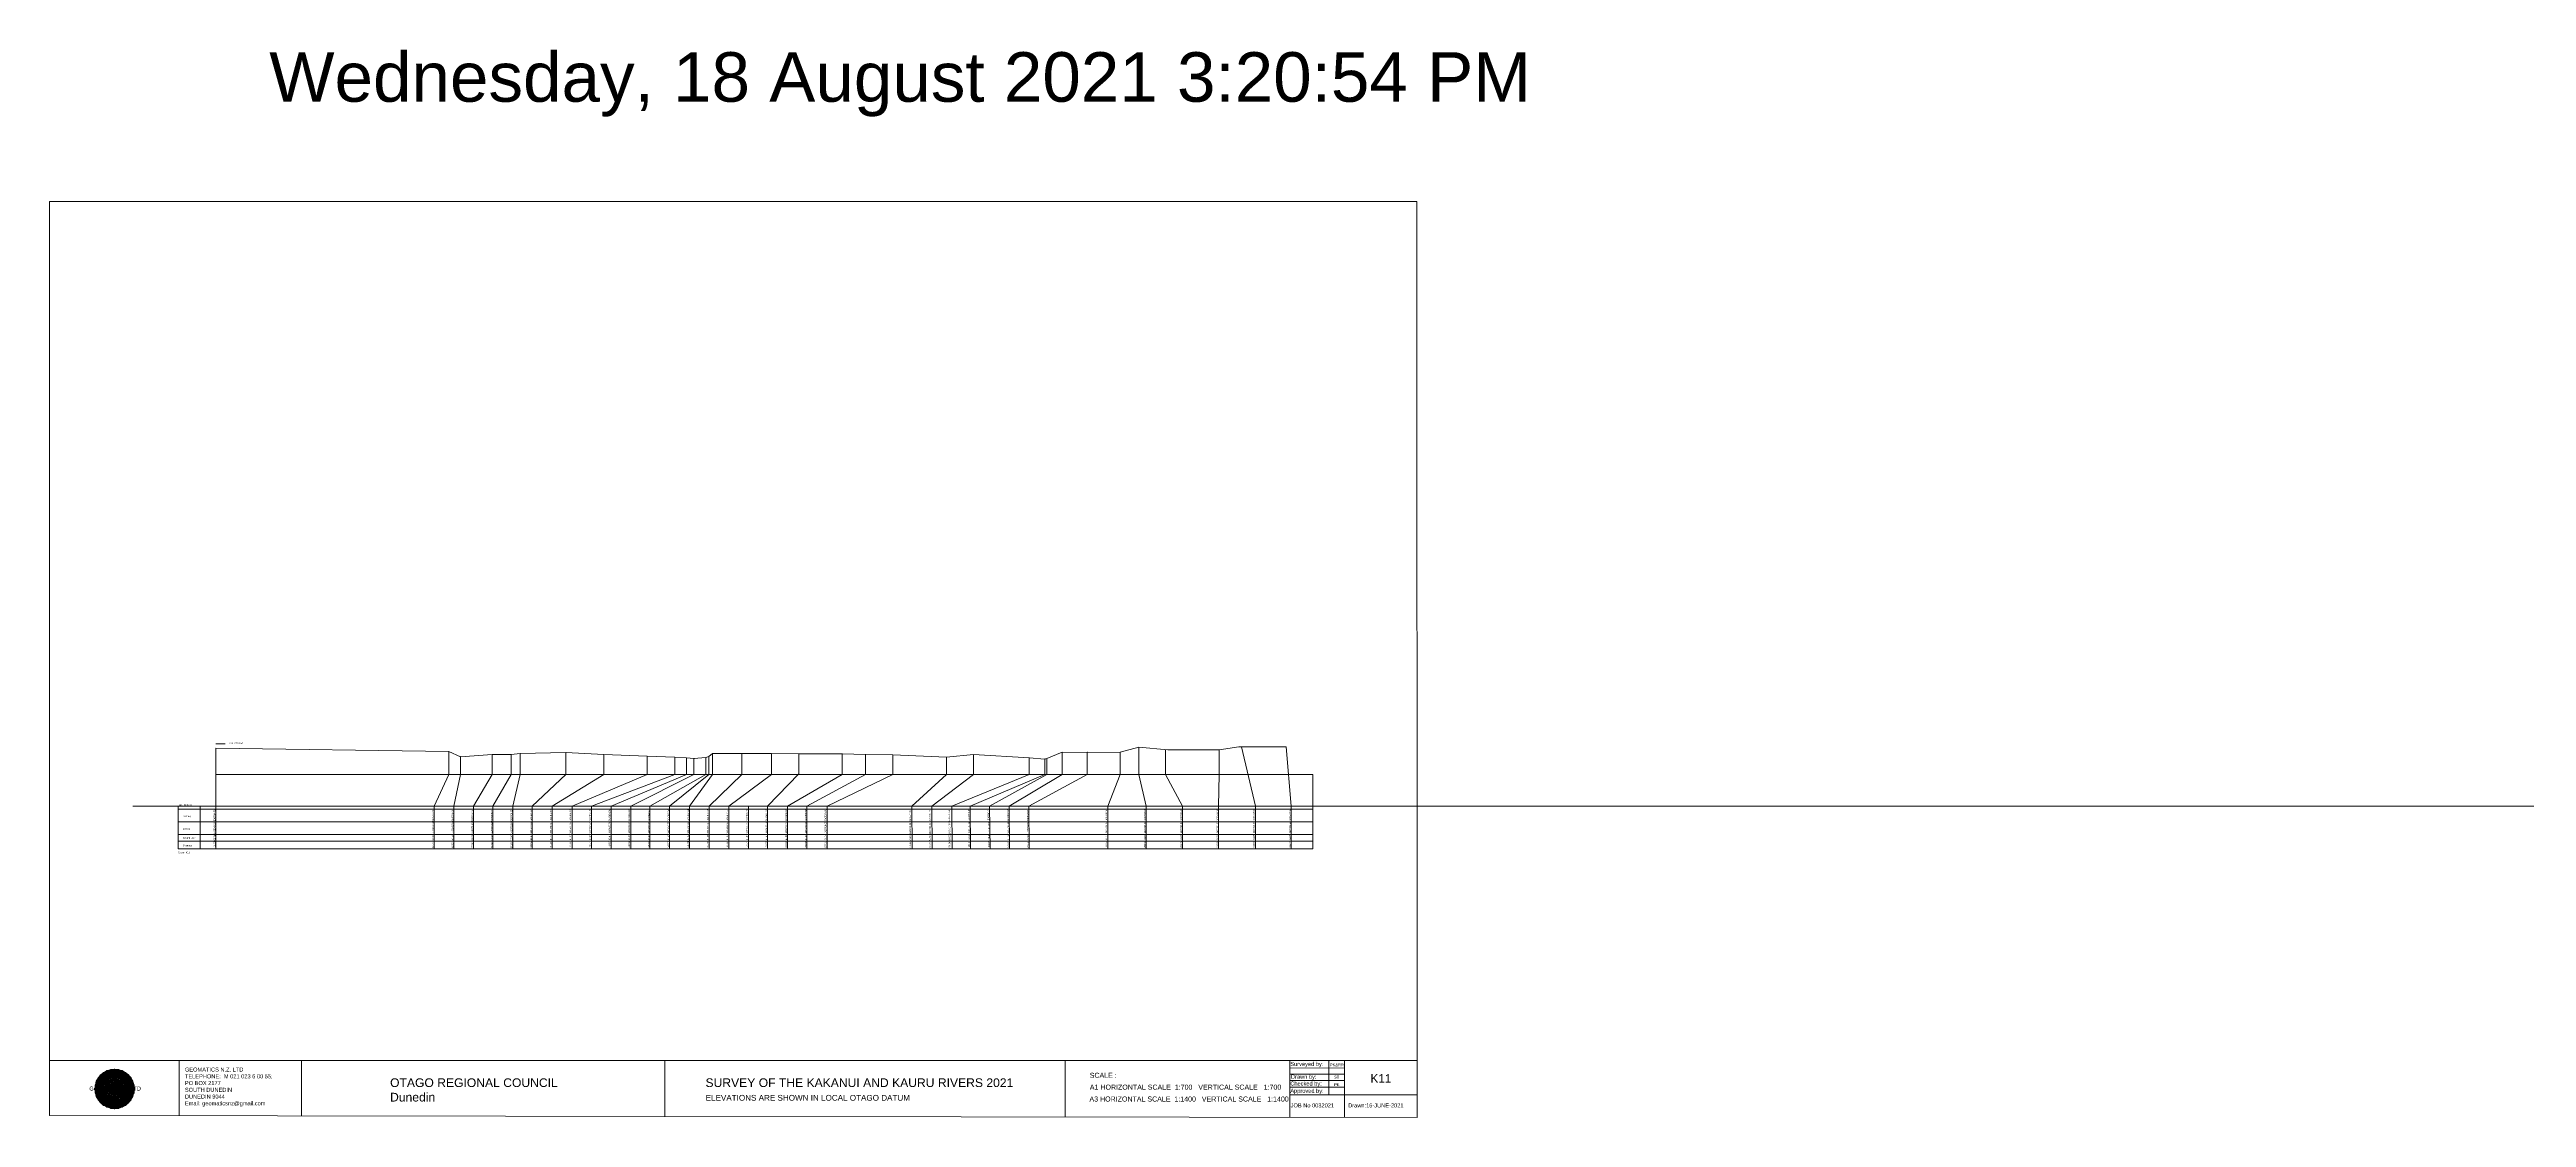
# Model space of a CAD drawing. Header units: millimetres. Extents: x -13804604 to 13046302109, y -19137686871 to 1424964600.
# Drawn here: x -4774538 to -3974458, y 44510 to 389326 of the extents above; entities that cross this region are included whole.
import ezdxf

# ---------------------------------------------------------------- set-up
doc = ezdxf.new("R2010")
doc.units = ezdxf.units.MM
doc.header["$PDMODE"] = 35
doc.header["$PDSIZE"] = 20
doc.layers.get('0').update_dxf_attribs({"lineweight": 0})
doc.layers.add('Datum revision K8-21', color=7, linetype='Continuous', lineweight=0)
doc.layers.add('geo', color=7, linetype='Continuous', lineweight=0)
doc.styles.get("Standard").update_dxf_attribs({"font": 'arial.ttf'})

# ---------------------------------------------------------------- blocks, each defined once
blk = doc.blocks.new('Geomatics_Circle_SPT')
at = {"layer": 'geo', "color": 2, "linetype": 'Continuous', "lineweight": 0}
for p, q in [((0, 25.2), (-25.2, 0)), ((-24.7, 4.9), (-4.9, 24.7)), ((-24.7, -4.9), (4.9, 24.7)), ((4.9, -24.7), (-24.7, 4.9)), ((-24.7, 0), (0, -24.7)), ((-9.7, 23.3), (-23.3, 9.6)), ((9.7, 23.3), (-23.3, -9.7)), ((-23.3, 9.7), (9.7, -23.3)), ((-21, 14), (-14, 21)), ((-21, -14), (14, 21)), ((14, -21), (-21, 14)), ((0, 0), (-17.8, 17.8)), ((0, 0), (-17.8, -17.8)), ((-14, 21), (21, -14)), ((21, 14), (-14, -21)), ((23.3, -9.7), (-9.7, 23.3)), ((-9.7, -23.3), (23.3, 9.7)), ((-4.9, 24.7), (24.7, -4.9)), ((24.7, 4.9), (-4.9, -24.7)), ((25.2, 0), (0, 25.2)), ((0, 0), (17.8, 17.8)), ((0, 0), (17.8, -17.8)), ((0, -24.8), (25.2, 0)), ((4.9, 24.7), (24.7, 4.9)), ((23.3, 9.7), (9.7, 23.3)), ((14, 21), (21, 14)), ((17.8, 18.1), (17.8, 18.1)), ((-4.9, -24.7), (-24.7, -4.9)), ((-23.3, -9.7), (-9.7, -23.3)), ((-14, -21), (-21, -14)), ((-17.8, -17.8), (-17.8, -17.8)), ((24.7, -4.9), (4.9, -24.7)), ((4.9, -24.7), (4.9, -24.7)), ((9.7, -23.3), (23.3, -9.7)), ((21, -14), (14, -21)), ((18.1, -17.8), (18.1, -17.8))]:
    blk.add_line(p, q, dxfattribs=at)
at = {"layer": 'geo', "color": 1, "linetype": 'Continuous', "lineweight": 0}
for p, q in [((-25.2, 0), (9.7, 23.3)), ((-25.2, 0), (-9.6, 23.3)), ((-25.2, 0), (23.3, 9.7)), ((-25.2, 0), (-23.3, 9.7)), ((-23.3, -9.7), (-25.2, 0)), ((-9.6, -23.3), (-25.2, 0)), ((9.7, -23.3), (-25.2, 0)), ((-4.9, 24.8), (-24.7, -4.9)), ((4.9, 24.7), (-24.7, 4.9)), ((14, 21), (-24.7, -4.9)), ((-14, 21), (-24.7, 4.9)), ((21, 14), (-24.7, 4.9)), ((-21, 14), (-24.7, -4.9)), ((0, 0), (-24.7, 4.9)), ((-24.7, 4.9), (-21, -14)), ((-24.7, 4.9), (-4.9, -24.7)), ((-24.7, 4.9), (14, -21)), ((-24.7, 4.9), (-24.7, 4.9)), ((0, 0), (-24.7, -4.9)), ((-23.3, 9.7), (0, 25.2)), ((-23.3, -9.6), (0, 25.2)), ((-23.3, -9.6), (17.8, 17.8)), ((-23.3, 9.7), (-17.8, 17.9)), ((-23.3, -9.6), (-17.8, 17.9)), ((-23.3, 9.7), (17.8, 17.8)), ((-17.8, -17.8), (-23.3, 9.7)), ((0, -25.2), (-23.3, 9.7)), ((-23.3, 9.7), (17.8, -17.8)), ((-23.3, 9.7), (25.2, 0)), ((-23.3, 9.4), (-23.3, 9.4)), ((-23.3, -9.7), (25.2, 0)), ((4.9, 24.8), (-21, -14)), ((-4.9, 24.7), (-21, 14)), ((14, 21), (-21, 14)), ((-14, 21), (-21, -14)), ((0, 0), (-21, 14)), ((-21, 14), (-14, -21)), ((-21, 14), (4.9, -24.7)), ((-21, 14), (-21, 14)), ((24.7, 4.9), (-21, 14)), ((0, 0), (-21, -14)), ((-17.9, 17.6), (-17.9, 17.6)), ((-17.8, 17.8), (9.7, 23.3)), ((-17.8, 17.8), (-9.6, 23.3)), ((-17.8, -17.8), (9.7, 23.3)), ((-17.8, -17.8), (-9.7, 23.3)), ((-9.7, -23.3), (-17.8, 17.8)), ((-17.8, 17.8), (9.7, -23.3)), ((-17.8, 17.8), (23.3, -9.6)), ((-17.8, 17.8), (23.3, 9.7)), ((-17.8, -17.8), (23.3, 9.7)), ((4.9, 24.7), (-14, 21)), ((-4.9, 24.7), (-14, -20.9)), ((0, 0), (-14, 21)), ((-14, 21), (-4.9, -24.7)), ((-14, 21), (-14, 21)), ((24.7, -4.9), (-14, 21)), ((21, 14), (-14, 21)), ((-14, -21), (24.7, 4.9)), ((0, 0), (-14, -21)), ((-9.8, 23.1), (-9.8, 23.1)), ((-9.7, 23.3), (0, 25.2)), ((-9.7, 23.3), (0, -25.2)), ((-9.7, -23.3), (0, 25.2)), ((-9.6, 23.3), (17.8, -17.8)), ((-9.6, 23.3), (25.2, 0)), ((-9.6, 23.3), (17.8, 17.8)), ((-9.6, -23.3), (17.8, 17.9)), ((25.2, 0), (-9.6, -23.3)), ((0, 0), (-4.9, 24.7)), ((-4.9, 24.7), (-4.9, 24.7)), ((21, -14), (-4.9, 24.7)), ((24.8, 4.9), (-4.9, 24.7)), ((14, 21), (-4.9, 24.7)), ((-4.9, -24.7), (21, 14)), ((0, 0), (-4.9, -24.7)), ((-0.2, 25.1), (-0.2, 25.1)), ((0, 25.2), (9.7, -23.3)), ((0, 25.2), (23.3, -9.7)), ((0, 25.2), (23.3, 9.7)), ((0, 25.2), (9.7, 23.3)), ((0, 0), (4.9, 24.7)), ((0, -25.2), (9.7, 23.3)), ((0, 0), (14, 21)), ((0, 0), (21, 14)), ((23.3, 9.7), (0, -25.2)), ((0, 0), (24.8, 4.9)), ((0, 0), (4.9, -24.7)), ((0, 0), (14, -21)), ((0, 0), (21, -14)), ((0, 0), (24.8, -4.9)), ((21, 14), (4.9, 24.8)), ((14, -21), (4.9, 24.7)), ((24.7, -4.9), (4.9, 24.7)), ((4.9, 24.7), (4.9, 24.7)), ((4.9, -24.7), (14, 21)), ((4.9, -24.7), (24.7, 4.9)), ((9.4, 23.3), (9.4, 23.3)), ((9.7, 23.3), (17.8, -17.8)), ((9.7, 23.3), (25.2, 0)), ((9.7, 23.3), (17.8, 17.9)), ((17.8, 17.8), (9.7, -23.3)), ((25.2, 0), (9.7, -23.3)), ((21, -14), (14, 21)), ((24.7, 4.9), (14, 21)), ((14, 21), (14, 21)), ((14, -21), (21, 14)), ((17.6, 17.9), (17.6, 17.9)), ((17.8, 17.8), (23.3, -9.7)), ((17.8, 17.8), (23.3, 9.7)), ((23.3, 9.7), (17.8, -17.8)), ((24.7, -4.9), (21, 14)), ((21, 14), (21, 14)), ((21, -14), (24.7, 4.9)), ((23.1, 9.8), (23.1, 9.8)), ((23.3, 9.7), (25.2, 0)), ((25.2, 0), (23.3, -9.6)), ((24.7, 4.9), (24.7, 4.9)), ((25.1, 0.2), (25.1, 0.2)), ((-25.2, 0), (23.3, -9.7)), ((-25.1, -0.2), (-25.1, -0.2)), ((-24.7, -4.9), (-24.7, -4.9)), ((-24.7, -4.9), (-14, -21)), ((-24.7, -4.9), (4.9, -24.7)), ((-24.7, -4.9), (21, -14)), ((-17.8, -17.8), (-23.3, -9.7)), ((0, -25.2), (-23.3, -9.6)), ((17.8, -17.8), (-23.3, -9.6)), ((-23.1, -9.8), (-23.1, -9.8)), ((-21, -14), (24.7, -4.9)), ((-21, -14), (-21, -14)), ((-21, -14), (-4.9, -24.7)), ((-21, -14), (14, -21)), ((23.3, -9.7), (-17.8, -17.8)), ((-9.6, -23.3), (-17.8, -17.8)), ((9.7, -23.3), (-17.8, -17.8)), ((-17.6, -17.9), (-17.6, -17.9)), ((-14, -21), (21, -14)), ((-14, -21), (-14, -21)), ((-14, -21), (4.9, -24.7)), ((17.8, -17.8), (-9.7, -23.3)), ((0, -25.2), (-9.7, -23.3)), ((-9.4, -23.3), (-9.4, -23.3)), ((-4.9, -24.7), (24.7, -4.9)), ((-4.9, -24.7), (14, -21)), ((-4.9, -24.7), (-4.9, -24.7)), ((23.3, -9.6), (0, -25.2)), ((9.7, -23.3), (0, -25.2)), ((0.2, -25.1), (0.2, -25.1)), ((4.9, -24.7), (21, -14)), ((4.9, -24.7), (4.9, -24.7)), ((17.8, -17.8), (9.7, -23.3)), ((9.8, -23.1), (9.8, -23.1)), ((14, -21), (24.7, -4.9)), ((14, -21), (14, -21)), ((23.3, -9.6), (17.8, -17.8)), ((17.9, -17.6), (17.9, -17.6)), ((21, -14), (21, -14)), ((23.3, -9.4), (23.3, -9.4)), ((24.7, -4.9), (24.7, -4.9))]:
    blk.add_line(p, q, dxfattribs=at)
at = {"layer": 'geo', "color": 114, "linetype": 'Continuous', "lineweight": 0}
for p, q in [((17.9, 17.8), (-25.2, 0)), ((-24.7, 4.9), (14, 21)), ((-24.7, -4.9), (21, 14)), ((-14, -21), (-24.7, 4.9)), ((9.7, 23.3), (-23.3, 9.7)), ((0, 0), (-23.3, 9.7)), ((-23.3, 9.7), (-9.7, -23.3)), ((0, 0), (-23.3, -9.7)), ((-4.9, -24.7), (-21, 14)), ((-20.9, 14), (4.9, 24.7)), ((24.8, 4.9), (-20.9, -14)), ((0, 25.2), (-17.8, 17.8)), ((-17.8, 17.8), (0, -25.2)), ((-14, 21), (-4.9, 24.7)), ((4.9, -24.7), (-14, 21)), ((0, 0), (-9.7, 23.3)), ((0, 0), (-9.7, -23.3)), ((-4.9, 24.7), (14, -21)), ((17.8, -17.8), (0, 25.2)), ((0, 0), (9.7, 23.3)), ((0, 0), (23.3, 9.7)), ((0, 0), (9.7, -23.3)), ((0, 0), (23.3, -9.7)), ((4.9, 24.7), (21, -14)), ((23.3, -9.7), (9.7, 23.3)), ((14, 21), (24.7, -4.9)), ((25.2, 0), (17.8, 17.8)), ((21, 14), (24.7, 4.9)), ((-25.2, 0), (-17.8, -17.8)), ((-21, -14), (-24.7, -4.9)), ((-17.8, -17.8), (25.2, 0)), ((24.8, -4.9), (-14, -21)), ((-9.6, -23.3), (23.3, -9.7)), ((21, -14), (-4.9, -24.8)), ((0, -25.2), (17.9, -17.8)), ((14, -21), (4.9, -24.8))]:
    blk.add_line(p, q, dxfattribs=at)
at = {"layer": 'geo', "color": 250, "linetype": 'Continuous', "lineweight": 0}
for p, q in [((0, 0), (-25.2, 0)), ((24.7, 4.9), (-24.7, 4.9)), ((-24.7, 4.9), (-24.7, -4.9)), ((-23.3, 9.7), (23.3, 9.7)), ((-23.3, 9.7), (-23.3, 9.7)), ((-23.3, -9.7), (-23.3, 9.7)), ((21, 14), (-21, 14)), ((-21, 14), (-21, -14)), ((-17.8, 17.8), (17.8, 17.8)), ((-17.8, -17.8), (-17.8, 17.8)), ((-14, 21), (-14, 21)), ((14, 21), (-14, 21)), ((-14, 20.9), (-14, -21)), ((-9.7, 23.3), (9.7, 23.3)), ((-9.7, -23.3), (-9.7, 23.3)), ((-4.9, 24.7), (4.9, 24.7)), ((-4.9, 24.7), (-4.9, -24.7)), ((0, 0), (0, 25.2)), ((0, 0), (0, -25.2)), ((0, 0), (25.2, 0)), ((4.9, 24.7), (4.9, -24.7)), ((9.7, -23.3), (9.7, 23.3)), ((14, 21), (14, -21)), ((17.8, -17.8), (17.8, 17.8)), ((21, 14), (21, 14)), ((21, -14), (21, 14)), ((23.3, 9.7), (23.3, -9.7)), ((24.7, 4.9), (24.7, 4.9)), ((24.7, -4.9), (24.7, 4.9)), ((-24.7, -4.9), (24.7, -4.9)), ((23.3, -9.7), (-23.3, -9.7)), ((-21, -14), (21, -14)), ((17.8, -17.8), (-17.8, -17.8)), ((-14, -21), (14, -21)), ((9.7, -23.3), (-9.7, -23.3)), ((-4.9, -24.7), (4.9, -24.7))]:
    blk.add_line(p, q, dxfattribs=at)
blk = doc.blocks.new('GeomaticsNZ TITLE BLOCK')
at = {"color": 7, "linetype": 'Continuous', "lineweight": 0}
for p, q in [((0, 94.9), (0, 1579.2)), ((0, 1579.2), (2363.4, 1579.2)), ((2363.4, 1579.2), (2364, 94.9)), ((2364, 94.9), (0, 94.9)), ((0, 94.9), (0, 0)), ((15.9, 94.9), (2364, 94.9)), ((224.3, 95.2), (224.3, -0.3)), ((2364, 94.9), (382.6, 94.9)), ((435.8, 95.2), (435.8, -0.7)), ((1063.4, 94.9), (1063.4, -2.4)), ((1755.4, 94.9), (1755.4, -2.6)), ((2143.9, 94.9), (2143.7, -3)), ((2211.5, 94.9), (2211.5, 36.1)), ((2238.6, 94.8), (2238.6, -3.2)), ((2364, -3.5), (2364, 94.9)), ((2143.6, 60.4), (2238.6, 60.4)), ((2143.8, 48.6), (2238.6, 48.6)), ((2143.9, 81.9), (2238.6, 81.7)), ((2143.9, 71), (2238.6, 71)), ((0, 0), (2364, -3.5)), ((2143.8, 35.4), (2364, 35.3))]:
    blk.add_line(p, q, dxfattribs=at)
at = {"color": 7, "linetype": 'Continuous', "lineweight": 0, "xscale": 1.36, "yscale": 1.36, "zscale": 1.36}
blk.add_blockref('Geomatics_Circle_SPT', (112.4, 45.7), dxfattribs=at)
at = {"color": 7, "linetype": 'Continuous', "lineweight": 0}
for s, p in [('PK&RR', (2213.2, 84.8)), ('ST', (2220.3, 63.6)), ('PK', (2220.4, 50.6))]:
    blk.add_text(s, height=5, dxfattribs=at).set_placement(p)
at = {"color": 7, "linetype": 'Continuous', "lineweight": 0, "attachment_point": 1}
for s, width, heights, insert, char_height in [('{\\C256;Surveyed by:}', 3535.727, [0], (2144.7, 92.4), 7), ('{\\C256;Geomatics N.Z. LTD                   }', 125.079, [15.8], (68.8, 49.9), 7), ('{\\C256;GEOMATICS N.Z. LTD                   \\PTELEPHONE:  M 021 023 6 00 55;\\PPO BOX 2177\\PSOUTH DUNEDIN\\PDUNEDIN 9044\\PEmail: geomaticsnz@gmail.com}', 3535.727, [94.7], (234, 82.7), 7), ('{\\C256;OTAGO REGIONAL COUNCIL\\PDunedin}', 3535.727, [0], (588.6, 64), 15), ('{\\C256;SURVEY OF THE KAKANUI AND KAURU RIVERS 2021}', 3535.727, [0], (1133.8, 64), 15), ('{\\C256;Approved by:}', 3535.727, [0], (2144.7, 45.9), 7), ('{\\C256;Checked by:}', 3535.727, [0], (2144.7, 58.6), 7), ('{\\C256;Drawn by:}', 3535.727, [0], (2145.8, 70.4), 7), ('{\\C256;ELEVATIONS ARE SHOWN IN LOCAL OTAGO DATUM}', 3535.727, [0], (1134.1, 35.4), 10), ('{\\C256;JOB No 0032021}', 3535.727, [0], (2145.3, 20.8), 7), ('{\\C256;Drawn:16-JUNE-2021}', 3535.727, [0], (2244.7, 20.7), 7)]:
    blk.add_mtext_dynamic_manual_height_columns(s, width=width, gutter_width=159, heights=heights, dxfattribs=dict(at, insert=insert, char_height=char_height))

msp = doc.modelspace()

# ---------------------------------------------------------------- linework, layer by layer
at = {"color": 1, "linetype": 'Continuous', "lineweight": 0}
msp.add_line((-4720837.527, 165200.61), (-4717765.355, 165200.61), dxfattribs=at)
at = {"color": 7}
for p, q in [((-4720837.527, 163759), (-4720837.527, 131248.305)), ((-4645526.442, 162652), (-4645526.442, 155227.675)), ((-4641738.005, 160992), (-4641738.005, 155227.675)), ((-4631511.739, 161722), (-4631511.739, 155227.675)), ((-4625392.623, 161662), (-4625392.623, 155227.675)), ((-4622475.445, 162003), (-4622475.445, 155227.675)), ((-4607719.916, 162353), (-4607719.916, 155227.675)), ((-4595460.322, 161724), (-4595460.322, 155227.675)), ((-4581514.67, 161114), (-4581514.67, 155227.675)), ((-4572594.676, 160864), (-4572594.676, 155227.675)), ((-4568790.847, 160614), (-4568790.847, 155227.675)), ((-4566384.158, 160365), (-4566384.158, 155227.675)), ((-4562574.263, 160685), (-4562574.263, 155227.675)), ((-4561575.232, 161065), (-4561575.232, 155227.675)), ((-4560398.174, 162015), (-4560398.174, 155227.675)), ((-4550870.682, 162035), (-4550870.682, 155227.675)), ((-4541334.77, 162025), (-4541334.77, 155227.675)), ((-4532529.775, 161906), (-4532529.775, 155227.675)), ((-4518472.745, 161896), (-4518472.745, 155227.675)), ((-4510928.492, 161657), (-4510928.492, 155227.675)), ((-4502123.035, 161557), (-4502123.035, 155227.675)), ((-4484823.494, 160828), (-4484823.494, 155227.675)), ((-4476094.395, 161688), (-4476094.395, 155227.675)), ((-4458069.311, 160618), (-4458069.311, 155227.675)), ((-4453004.536, 160239), (-4453004.536, 155227.675)), ((-4452353.254, 160429), (-4452353.254, 155227.675)), ((-4447448.068, 162439), (-4447448.068, 155227.675)), ((-4439326.874, 162399), (-4439326.874, 155227.675)), ((-4428727.927, 162449), (-4428727.927, 155227.675)), ((-4422670.072, 164060), (-4422670.072, 155227.675)), ((-4414074.181, 163200), (-4414074.181, 155227.675)), ((-4396774.998, 163220), (-4396774.998, 155227.675)), ((-4389557.073, 164201), (-4385048.371, 145000)), ((-4375059.074, 164201), (-4373441.606, 145000)), ((-4645526.442, 155227.675), (-4650253.358, 145000)), ((-4641738.005, 155227.675), (-4643952.261, 145000)), ((-4631511.739, 155227.675), (-4637627.745, 145000)), ((-4625392.623, 155227.675), (-4631298.838, 145000)), ((-4622475.445, 155227.675), (-4624918.703, 145000)), ((-4607719.916, 155227.675), (-4618692.253, 145000)), ((-4595460.322, 155227.675), (-4612213.564, 145000)), ((-4581514.67, 155227.675), (-4605774.882, 145000)), ((-4572594.676, 155227.675), (-4599522.574, 145000)), ((-4568790.847, 155227.675), (-4593149.757, 145000)), ((-4566384.158, 155227.675), (-4586747.179, 145000)), ((-4562574.263, 155227.675), (-4580640.75, 145000)), ((-4561575.232, 155227.675), (-4574304.525, 145000)), ((-4560398.174, 155227.675), (-4567852.182, 145000)), ((-4550870.682, 155227.675), (-4561510.102, 145000)), ((-4541334.77, 155227.675), (-4555067.517, 145000)), ((-4532529.775, 155421.959), (-4542599.492, 145000)), ((-4518472.745, 155227.675), (-4536133, 145000)), ((-4510928.492, 155227.675), (-4529903.135, 145000)), ((-4502123.035, 155227.675), (-4523376.633, 145000)), ((-4484823.494, 155227.675), (-4495980.254, 145003.849)), ((-4476094.395, 155227.675), (-4489536.414, 145000)), ((-4458069.311, 155227.675), (-4483105.781, 145000)), ((-4453004.536, 155227.675), (-4477164.032, 145000)), ((-4452353.254, 155227.675), (-4470875.869, 145000)), ((-4447448.068, 155227.675), (-4464566.224, 145000)), ((-4439326.874, 155227.675), (-4458235.607, 144999.476)), ((-4428727.927, 155227.675), (-4432740.584, 145000)), ((-4422670.072, 155227.675), (-4420260.85, 145000)), ((-4414074.181, 155227.675), (-4408580.57, 145000)), ((-4396774.998, 155227.675), (-4396938.023, 145000)), ((-4366431.678, 155227.675), (-4366431.678, 131248.305)), ((-4650253.358, 131248.305), (-4650253.358, 145000)), ((-4643952.261, 131248.305), (-4643952.261, 145000)), ((-4637627.745, 131248.305), (-4637627.745, 145000)), ((-4631298.838, 131248.305), (-4631298.838, 145000)), ((-4624918.703, 131248.305), (-4624918.703, 145000)), ((-4618692.253, 131248.305), (-4618692.253, 145000)), ((-4612213.564, 131248.305), (-4612213.564, 145000)), ((-4605774.882, 131248.305), (-4605774.882, 145000)), ((-4599522.574, 131248.305), (-4599522.574, 145000)), ((-4593149.757, 131248.305), (-4593149.757, 145000)), ((-4586747.179, 131248.305), (-4586747.179, 145000)), ((-4580640.75, 131248.305), (-4580640.75, 145000)), ((-4574304.525, 131248.305), (-4574304.525, 145000)), ((-4567852.182, 131248.305), (-4567852.182, 145000)), ((-4561510.102, 131248.305), (-4561510.102, 145000)), ((-4555067.517, 131248.305), (-4555067.517, 145000)), ((-4548781.544, 131248.305), (-4548781.544, 145000)), ((-4542599.492, 131248.305), (-4542599.492, 145000)), ((-4536133, 131248.305), (-4536133, 145000)), ((-4529903.135, 131248.305), (-4529903.135, 145000)), ((-4523376.633, 131248.305), (-4523376.633, 145000)), ((-4495860.205, 131248.305), (-4495980.254, 145003.849)), ((-4489416.399, 131248.305), (-4489536.414, 145000)), ((-4482985.766, 131248.305), (-4483105.781, 145000)), ((-4477044.017, 131248.305), (-4477164.032, 145000)), ((-4470755.854, 131248.305), (-4470875.869, 145000)), ((-4464446.696, 131248.305), (-4464566.224, 145000)), ((-4458115.596, 131248.305), (-4458235.607, 144999.476)), ((-4432740.584, 131248.305), (-4432740.584, 145000)), ((-4420260.85, 131248.305), (-4420260.85, 145000)), ((-4408580.57, 131248.305), (-4408580.57, 145000)), ((-4396938.023, 131248.305), (-4396938.023, 145000)), ((-4385048.371, 131248.305), (-4385048.371, 145000)), ((-4373441.606, 131248.305), (-4373441.606, 145000))]:
    msp.add_line(p, q, dxfattribs=at)
at = {"color": 7, "linetype": 'Continuous', "lineweight": 0}
for p, q in [((-4720837.527, 155227.675), (-4366431.678, 155227.675)), ((-4732943.267, 145000), (-4732943.267, 131248.305)), ((-4732943.267, 145000), (-4366431.678, 145000)), ((-4732943.267, 144076.552), (-4366431.678, 144076.552)), ((-4725930.117, 145000), (-4725930.117, 131248.305)), ((-4732943.267, 139973.87), (-4366431.678, 139973.87)), ((-4732943.267, 135906.671), (-4366431.678, 135906.671)), ((-4732943.267, 133759.229), (-4366431.678, 133759.229)), ((-4732943.267, 131248.305), (-4366431.678, 131248.305))]:
    msp.add_line(p, q, dxfattribs=at)
at = {"color": 1}
for points in [[(-4720837.527, 163759), (-4645526.442, 162652), (-4641738.005, 160992), (-4631511.739, 161722), (-4625392.623, 161662), (-4622475.445, 162003), (-4607719.916, 162353), (-4595460.322, 161724), (-4581514.67, 161114), (-4572594.676, 160864), (-4568790.847, 160614), (-4566384.158, 160365), (-4562574.263, 160685), (-4561575.232, 161065), (-4560398.174, 162015), (-4550870.682, 162035), (-4541334.77, 162025), (-4532569.253, 161896), (-4532529.775, 161906), (-4518472.745, 161896), (-4510928.492, 161657), (-4502123.035, 161557), (-4484823.494, 160828), (-4476094.395, 161688), (-4458069.311, 160618), (-4453004.536, 160239), (-4452353.254, 160429), (-4447448.068, 162439), (-4439326.874, 162399)], [(-4439326.874, 162399), (-4428727.927, 162449), (-4422670.072, 164060), (-4413359.282, 163200), (-4396774.998, 163220), (-4390354.988, 164201), (-4375059.074, 164201)]]:
    msp.add_lwpolyline(points, dxfattribs=at)
for p in [(-4720837.527, 163759), (-4645526.442, 162652), (-4641738.005, 160992), (-4631511.739, 161722), (-4625392.623, 161662), (-4622475.445, 162003), (-4607719.916, 162353), (-4595460.322, 161724), (-4581514.67, 161114), (-4572594.676, 160864), (-4568790.847, 160614), (-4566384.158, 160365), (-4562574.263, 160685), (-4561575.232, 161065), (-4560398.174, 162015), (-4550870.682, 162035), (-4541334.77, 162025), (-4532569.253, 161896), (-4532529.775, 161906), (-4518472.745, 161896), (-4510928.492, 161657), (-4502123.035, 161557), (-4484823.494, 160828), (-4476094.395, 161688), (-4458069.311, 160618), (-4453004.536, 160239), (-4452353.254, 160429), (-4447448.068, 162439), (-4439326.874, 162399), (-4428727.927, 162449), (-4422670.072, 164060), (-4414074.181, 163200), (-4396774.998, 163220), (-4390354.988, 164201), (-4375059.074, 164201)]:
    msp.add_point(p)
at = {"linetype": 'Continuous', "lineweight": 0}
msp.add_point((-4732943.267, 145000), dxfattribs=at)
at = {"layer": 'Datum revision K8-21', "color": 32, "true_color": 0xcd6928}
msp.add_line((1032674.235, 145000), (-4747632.073, 145000), dxfattribs=at)

# ---------------------------------------------------------------- block references
at = {"color": 7, "linetype": 'Continuous', "lineweight": 0, "xscale": 186.8759599228005, "yscale": 186.8759599228005, "zscale": 186.8759599228005}
msp.add_blockref('GeomaticsNZ TITLE BLOCK', (-4774537.662, 45172.44), dxfattribs=at)

# ---------------------------------------------------------------- texts
at = {"color": 7, "linetype": 'Continuous', "lineweight": 0}
for s, height, p in [('Wednesday, 18 August 2021 3:20:54 PM', 16000, (-4703572.953, 372474.098)), ('Ground Level', 500, (-4716406.582, 165178.406)), ('DATUM 45.00', 500, (-4733014.013, 145146.766)), ('Easting', 500, (-4731489.812, 137481.59)), ('Northing', 500, (-4731417.008, 141560.657)), ('Section K11', 500, (-4733014.024, 129797.682)), ('Ground Level', 500, (-4731471.736, 134533.521)), ('Chainage', 500, (-4731469.348, 132077.102)), ('SCALE :  ', 1629.1211, (-4438534.109, 57310.461)), ('K11', 2715.2018, (-4347863.658, 55769.94)), ('A3 HORIZONTAL SCALE  1:1400   VERTICAL SCALE   1:1400 ', 1629.12108, (-4438630.998, 49642.591)), ('A1 HORIZONTAL SCALE  1:700   VERTICAL SCALE   1:700', 1629.12108, (-4438508.727, 53476.526))]:
    msp.add_text(s, height=height, dxfattribs=at).set_placement(p)
at = {"color": 7}
for s, rotation, p in [('256.31  60.24  1425718.85  5005542.83', 90.500024972, (-4477217.772, 131748.035)), ('256.96  60.43  1425719.45  5005542.32', 90.500024972, (-4470879.355, 131803.353)), ('286.64  64.06  1425727.07  5005513.63', 90, (-4420502.991, 131635.953)), ('295.24  63.20  1425729.56  5005505.40', 90, (-4408767.104, 131635.953)), ('312.54  63.22  1425731.61  5005488.03', 90, (-4397031.216, 131627.086)), ('318.96  64.20  1425740.59  5005483.88', 90, (-4385295.328, 131627.086)), ('334.25  64.20  1425738.44  5005467.38', 90, (-4373559.441, 131627.086)), ('-11.53  63.76  1425640.36  5005794.72', 90, (-4720997.06, 131613.844)), ('63.78   62.65  1425664.34  5005727.61', 90, (-4650431.918, 131575.154)), ('67.57   60.99  1425665.20  5005723.92', 90, (-4644093.259, 131575.154)), ('77.80   61.72  1425671.49  5005714.94', 90, (-4637754.601, 131568.333)), ('83.92   61.66  1425673.04  5005709.02', 90, (-4631416.284, 131573.107)), ('86.83   62.00  1425673.86  5005706.22', 90, (-4625077.625, 131573.107)), ('101.59  62.35  1425677.69  5005691.97', 90, (-4618738.967, 131525.358)), ('113.85  61.72  1425680.98  5005680.16', 90, (-4612400.309, 131525.358)), ('127.80  61.11  1425682.67  5005666.18', 90, (-4606061.65, 131525.358)), ('136.72  60.86  1425686.85  5005658.06', 90, (-4599723.333, 131525.358)), ('140.52  60.61  1425687.74  5005654.36', 90, (-4593384.674, 131525.358)), ('142.93  60.37  1425688.60  5005652.10', 90, (-4587046.016, 131525.358)), ('146.74  60.69  1425689.55  5005648.41', 90, (-4580707.358, 131525.358)), ('147.73  61.07  1425689.57  5005647.38', 90, (-4574369.04, 131525.358)), ('148.91  62.02  1425690.23  5005646.34', 90, (-4568030.382, 131525.358)), ('158.44  62.04  1425691.18  5005636.73', 90, (-4561691.724, 131525.358)), ('167.98  62.03  1425694.59  5005627.77', 90, (-4555353.065, 131525.358)), ('176.74  61.90  1425697.40  5005619.45', 90, (-4549014.407, 131525.358)), ('176.78  61.91  1425697.44  5005619.42', 90, (-4542676.089, 131525.358)), ('190.84  61.90  1425703.71  5005606.58', 90, (-4536337.772, 131525.358)), ('198.38  61.66  1425707.67  5005599.88', 90, (-4529999.114, 131525.358)), ('207.19  61.56  1425708.55  5005590.96', 90, (-4523660.455, 131580.952)), ('224.49  60.83  1425713.42  5005574.36', 90.500024972, (-4496232.682, 131248.305)), ('233.22  61.69  1425713.33  5005565.26', 90.500024972, (-4489894.265, 131303.622)), ('251.24  60.62  1425717.02  5005547.58', 90.500024972, (-4483555.848, 131358.94)), ('261.86  62.44  1425719.95  5005537.37', 90.500024972, (-4464540.938, 131524.889)), ('269.98  62.40  1425726.56  5005530.80', 90.500024972, (-4458202.521, 131580.206))]:
    msp.add_text(s, height=500, rotation=rotation, dxfattribs=at).set_placement(p)
at = {"color": 7, "insert": (-4433418.424, 131635.953), "char_height": 500, "width": 13000.01705, "attachment_point": 1, "rotation": 90}
msp.add_mtext('280.58  62.45  1425724.29  5005519.15', dxfattribs=at)

doc.saveas('drawing.dxf')
